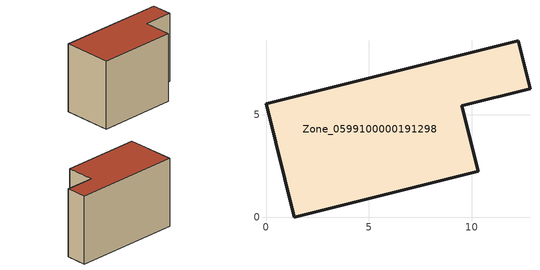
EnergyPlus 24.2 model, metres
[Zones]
Zone_0599100000191298
 floor ground (C_G): 0,5.53 12.26,8.59 12.84,6.26 9.53,5.43 10.32,2.24 1.38,0 z0
 wall outside (C_F): 1.38,0 10.32,2.24 9.53,5.43 12.84,6.26 12.26,8.59 0,5.53 1.38,0 z0:8.05
 roof outside (C_R): 12.26,8.59 0,5.53 1.38,0 10.32,2.24 9.53,5.43 12.84,6.26 z8.05
[BUILDING]
Pand.0599100000191298: North Axis=0; Terrain=City; Loads Convergence Tolerance Value=0.04; Temperature Convergence Tolerance Value=0.4; Solar Distribution=FullExterior; Maximum Number of Warmup Days=25; Minimum Number of Warmup Days=1
[Site:Location]
Rotterdam.The.Hague.AP_ZH_NLD Design_Conditions: Latitude=51.96; Longitude=4.45; Time Zone=1; Elevation=-4.5
[SITE:GROUNDTEMPERATURE:BUILDINGSURFACE]
18, 18, 18, 18, 18, 18, 18, 18, 18, 18, 18, 18
[MATERIAL] Thermal Absorptance=0.9; Solar Absorptance=0.7; Visible Absorptance=0.7
Name | Roughness | Thickness | Conductivity | Density | Specific Heat
G.TC.1975-1991 | MediumSmooth | 0.15 | 0.288461 | 540 | 1210
F.TC.1975-1991 | Rough | 0.3 | 0.230769 | 1920 | 840
R.TC.1975-1991 | MediumRough | 0.2 | 0.153846 | 1500 | 1000
[CONSTRUCTION]
C_G: G.TC.1975-1991
C_F: F.TC.1975-1991
C_R: R.TC.1975-1991
[ZONE]
Zone_0599100000191298: Type=1; Multiplier=1; Ceiling Height=Autocalculate; Volume=Autocalculate; Floor Area=autocalculate; Part of Total Floor Area=Yes
[ZONEINFILTRATION:DESIGNFLOWRATE]
Infil_Zone_0599100000191298: Zone or ZoneList or Space or SpaceList=Zone_0599100000191298; Schedule=AlwaysOn; Design Flow Rate Calculation Method=Flow/Area; Flow Rate per Floor Area=0.003; Constant Term Coefficient=1; Temperature Term Coefficient=0; Velocity Term Coefficient=0; Velocity Squared Term Coefficient=0
[HVACTEMPLATE:ZONE:IDEALLOADSAIRSYSTEM]
Zone_0599100000191298: Maximum Heating Supply Air Temperature=50; Minimum Cooling Supply Air Temperature=13; Maximum Heating Supply Air Humidity Ratio=0.0156; Minimum Cooling Supply Air Humidity Ratio=0.0077; Heating Limit=NoLimit; Cooling Limit=NoLimit; Dehumidification Control Type=ConstantSensibleHeatRatio; Cooling Sensible Heat Ratio=0.7; Dehumidification Setpoint=60; Humidification Control Type=None; Humidification Setpoint=30; Outdoor Air Method=None; Outdoor Air Flow Rate per Person=0.00944; Outdoor Air Flow Rate per Zone Floor Area=0; Outdoor Air Flow Rate per Zone=0; Demand Controlled Ventilation Type=None; Outdoor Air Economizer Type=NoEconomizer; Heat Recovery Type=None; Sensible Heat Recovery Effectiveness=0.7; Latent Heat Recovery Effectiveness=0.65
[ZONECONTROL:THERMOSTAT]
ThermostatControl_Zone_0599100000191298: Zone or ZoneList=Zone_0599100000191298; Control Type Schedule=DualSetpointControlType; Control 1=Thermostat_Zone_0599100000191298; Temperature Difference Between Cutout And Setpoint=0
[THERMOSTATSETPOINT:DUALSETPOINT]
Thermostat_Zone_0599100000191298: Heating Setpoint Temperature Schedule=HeatingSetpoint_Zone_0599100000191298; Cooling Setpoint Temperature Schedule=CoolingSetpoint_Zone_0599100000191298
[SCHEDULE:COMPACT]
HeatingSetpoint_Zone_0599100000191298: Through: 12/31, For: AllDays, Until: 24:00, 21
CoolingSetpoint_Zone_0599100000191298: Through: 12/31, For: AllDays, Until: 24:00, 24
DualSetpointControlType: Through: 12/31, For: AllDays, Until: 24:00, 4
AlwaysOn: Through: 12/31, For: AllDays, Until: 24:00, 1
